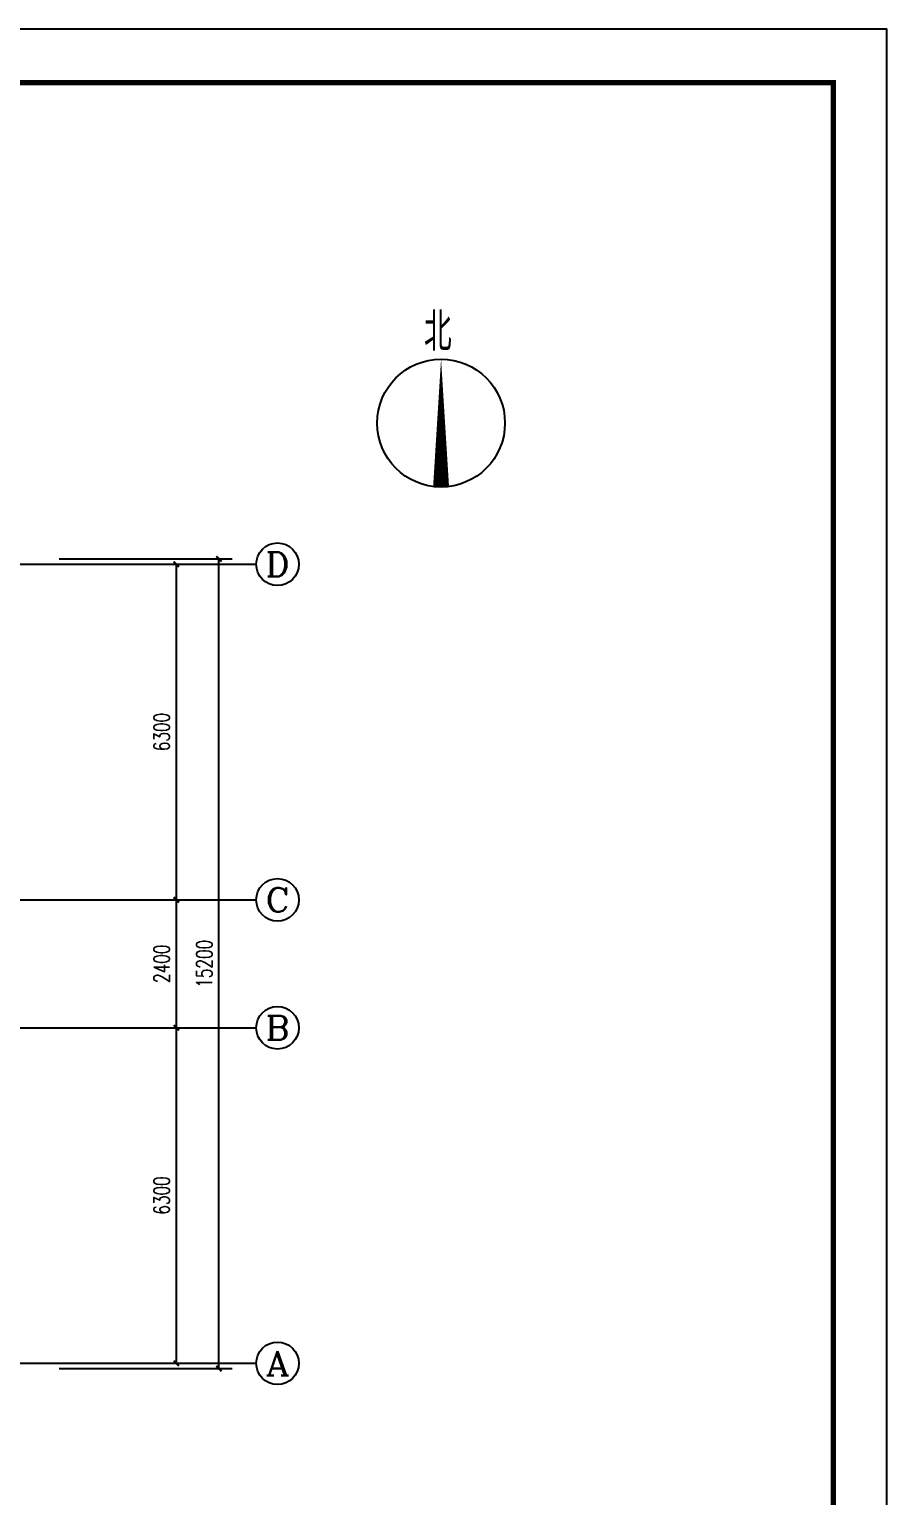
# Model space of a CAD drawing. Extents: x 5188914 to 7068445, y -542675 to 2032183.
# Drawn here: x 5237212 to 5253307, y -390925 to -363398 of the extents above; entities that cross this region are included whole.
import ezdxf
from ezdxf.enums import TextEntityAlignment as Align

# ---------------------------------------------------------------- set-up
doc = ezdxf.new("R2010")
doc.units = 0
doc.header["$LTSCALE"] = 1000
doc.header["$MEASUREMENT"] = 0
doc.linetypes.add('DOTE', pattern=[2.42, 2, -0.2, 0.02, -0.2])
doc.layers.get('0').update_dxf_attribs({"linetype": 'CONTINUOUS'})
doc.layers.get('Defpoints').update_dxf_attribs({"linetype": 'CONTINUOUS'})
for name, color, linetype in [('AXIS', 3, 'CONTINUOUS'), ('AXIS_TEXT', 7, 'CONTINUOUS'), ('DIM_SYMB', 3, 'CONTINUOUS'), ('DOTE', 252, 'CONTINUOUS'), ('PUB_TEXT', 7, 'CONTINUOUS'), ('PUB_TITLE', 4, 'CONTINUOUS')]:
    doc.layers.add(name, color=color, linetype=linetype)
doc.styles.add('_TCH_AXIS', font='COMPLEX', dxfattribs={"bigfont": 'GBCBIG'})
doc.styles.add('_TCH_DIM', font='SIMPLEX', dxfattribs={"bigfont": 'GBCBIG'})
doc.styles.add('_TCH_DIM_T3', font='SIMPLEX', dxfattribs={"width": 0.705882, "bigfont": 'GBCBIG'})
doc.styles.add('COMPLEX', font='COMPLEX')
doc.dimstyles.new('_TCH_ARCH&&100', dxfattribs={"dimtxt": 297.5, "dimasz": 100, "dimexe": 250, "dimexo": 300, "dimgap": 126.25, "dimtad": 1, "dimdec": 0, "dimzin": 0, "dimdsep": 46, "dimtxsty": '_TCH_DIM_T3', "dimblk": 'ARCHTICK', "dimcen": 0.09, "dimclrt": 7, "dimazin": 2, "dimtfac": 1, "dimtdec": 0, "dimtix": 1, "dimtmove": 2, "dimatfit": 3, "dimfxl": 0, "dimtolj": 1, "dimtzin": 0, "dimarcsym": 0})

# ---------------------------------------------------------------- blocks, each defined once
blk = doc.blocks.new('_ArchTick')
at = {"color": 0, "linetype": 'ByBlock', "const_width": 0.4}
blk.add_lwpolyline([(-0.5, -0.5), (0.5, 0.5)], dxfattribs=at)
blk = doc.blocks.new('*D253')
at = {"layer": 'AXIS', "color": 0, "lineweight": -2}
for p, q in [((5237772, -382140), (5240222, -382140)), ((5239972, -388440), (5239972, -382140)), ((5237772, -388440), (5240222, -388440))]:
    blk.add_line(p, q, dxfattribs=at)
at = {"layer": 'Defpoints', "color": 0}
for p in [(5237472, -382140), (5239972, -382140), (5237472, -388440)]:
    blk.add_point(p, dxfattribs=at)
at = {"layer": 'AXIS', "color": 0, "lineweight": -2, "xscale": 100, "yscale": 100, "zscale": 100}
for p, rotation in [((5239972, -382140), 90), ((5239972, -388440), 270)]:
    blk.add_blockref('_ArchTick', p, dxfattribs=dict(at, rotation=rotation))
at = {"layer": 'AXIS', "color": 7, "insert": (5239697, -385290), "char_height": 297.5, "attachment_point": 5, "rotation": 90, "style": '_TCH_DIM_T3'}
blk.add_mtext('\\A1;6300', dxfattribs=at)
blk = doc.blocks.new('*D254')
at = {"layer": 'AXIS', "color": 0, "lineweight": -2}
for p, q in [((5237772, -379740), (5240222, -379740)), ((5239972, -382140), (5239972, -379740)), ((5237772, -382140), (5240222, -382140))]:
    blk.add_line(p, q, dxfattribs=at)
at = {"layer": 'Defpoints', "color": 0}
for p in [(5237472, -379740), (5239972, -379740), (5237472, -382140)]:
    blk.add_point(p, dxfattribs=at)
at = {"layer": 'AXIS', "color": 0, "lineweight": -2, "xscale": 100, "yscale": 100, "zscale": 100}
for p, rotation in [((5239972, -379740), 90), ((5239972, -382140), 270)]:
    blk.add_blockref('_ArchTick', p, dxfattribs=dict(at, rotation=rotation))
at = {"layer": 'AXIS', "color": 7, "insert": (5239697, -380940), "char_height": 297.5, "attachment_point": 5, "rotation": 90, "style": '_TCH_DIM_T3'}
blk.add_mtext('\\A1;2400', dxfattribs=at)
blk = doc.blocks.new('*D255')
at = {"layer": 'AXIS', "color": 0, "lineweight": -2}
for p, q in [((5237772, -373440), (5240222, -373440)), ((5239972, -379740), (5239972, -373440)), ((5237772, -379740), (5240222, -379740))]:
    blk.add_line(p, q, dxfattribs=at)
at = {"layer": 'Defpoints', "color": 0}
for p in [(5237472, -373440), (5239972, -373440), (5237472, -379740)]:
    blk.add_point(p, dxfattribs=at)
at = {"layer": 'AXIS', "color": 0, "lineweight": -2, "xscale": 100, "yscale": 100, "zscale": 100}
for p, rotation in [((5239972, -373440), 90), ((5239972, -379740), 270)]:
    blk.add_blockref('_ArchTick', p, dxfattribs=dict(at, rotation=rotation))
at = {"layer": 'AXIS', "color": 7, "insert": (5239697, -376590), "char_height": 297.5, "attachment_point": 5, "rotation": 90, "style": '_TCH_DIM_T3'}
blk.add_mtext('\\A1;6300', dxfattribs=at)
blk = doc.blocks.new('*D256')
at = {"layer": 'AXIS', "color": 0, "lineweight": -2}
for p, q in [((5237772, -373340), (5241022, -373340)), ((5240772, -388540), (5240772, -373340)), ((5237772, -388540), (5241022, -388540))]:
    blk.add_line(p, q, dxfattribs=at)
at = {"layer": 'Defpoints', "color": 0}
for p in [(5237472, -373340), (5240772, -373340), (5237472, -388540)]:
    blk.add_point(p, dxfattribs=at)
at = {"layer": 'AXIS', "color": 0, "lineweight": -2, "xscale": 100, "yscale": 100, "zscale": 100}
for p, rotation in [((5240772, -373340), 90), ((5240772, -388540), 270)]:
    blk.add_blockref('_ArchTick', p, dxfattribs=dict(at, rotation=rotation))
at = {"layer": 'AXIS', "color": 7, "insert": (5240497, -380940), "char_height": 297.5, "attachment_point": 5, "rotation": 90, "style": '_TCH_DIM_T3'}
blk.add_mtext('\\A1;15200', dxfattribs=at)
blk = doc.blocks.new('_AXISO')
blk.add_circle((0, 0), 0.5)
at = {"layer": 'AXIS_TEXT', "style": 'COMPLEX', "width": 1.041667}
blk.add_attdef('A', text='', height=0.56, dxfattribs=at).set_placement((-0.25, -0.28), (0.25, -0.28), align=Align.FIT)

msp = doc.modelspace()

# ---------------------------------------------------------------- linework, layer by layer
at = {"layer": 'AXIS', "color": 0}
for p, q in [((5237472.1, -373440.4), (5241472.1, -373440.4)), ((5237472.1, -379740.4), (5241472.1, -379740.4)), ((5237472.1, -382140.4), (5241472.1, -382140.4)), ((5237472.1, -388440.4), (5241472.1, -388440.4))]:
    msp.add_line(p, q, dxfattribs=at)
at = {"layer": 'DIM_SYMB'}
msp.add_lwpolyline([(5244941.4, -371989.4, 300, 0, 0), (5244941.4, -369589.4, 0, 0, 0)], format="xyseb", dxfattribs=at)
msp.add_circle((5244941.4, -370789.4), 1200, dxfattribs=at)
at = {"layer": 'DOTE', "linetype": 'DOTE'}
for p, q in [((5209472.1, -373440.4), (5237472.1, -373440.4)), ((5209472.1, -379740.4), (5237472.1, -379740.4)), ((5209472.1, -382140.4), (5237472.1, -382140.4)), ((5209472.1, -388440.4), (5237472.1, -388440.4))]:
    msp.add_line(p, q, dxfattribs=at)
at = {"layer": 'PUB_TITLE', "color": 4}
msp.add_lwpolyline([(5193907.2, -405397.6), (5253307.2, -405397.6), (5253307.2, -363397.6), (5193907.2, -363397.6)], close=True, dxfattribs=at)
at = {"layer": 'PUB_TITLE', "color": 4, "const_width": 100}
msp.add_lwpolyline([(5196407.2, -404397.6), (5252307.2, -404397.6), (5252307.2, -364397.6), (5196407.2, -364397.6)], close=True, dxfattribs=at)

# ---------------------------------------------------------------- block references
at = {"layer": 'AXIS', "color": 0}
ref = msp.add_blockref('_AXISO', (5241872.1, -373440.4), dxfattribs=dict(at, xscale=800, yscale=800, zscale=800))
ref.add_attrib('A', 'D', dxfattribs={"layer": 'AXIS_TEXT', "color": 0, "height": 452.5, "style": '_TCH_AXIS', "width": 1.235294}).set_placement((5241645.8, -373666.7), (5242098.4, -373666.7), align=Align.FIT)
ref = msp.add_blockref('_AXISO', (5241872.1, -379740.4), dxfattribs=dict(at, xscale=800, yscale=800, zscale=800))
ref.add_attrib('A', 'C', dxfattribs={"layer": 'AXIS_TEXT', "color": 0, "height": 452.5, "style": '_TCH_AXIS', "width": 1.4}).set_placement((5241645.8, -379966.7), (5242098.4, -379966.7), align=Align.FIT)
ref = msp.add_blockref('_AXISO', (5241872.1, -382140.4), dxfattribs=dict(at, xscale=800, yscale=800, zscale=800))
ref.add_attrib('A', 'B', dxfattribs={"layer": 'AXIS_TEXT', "color": 0, "height": 452.5, "style": '_TCH_AXIS', "width": 1.235294}).set_placement((5241645.8, -382366.7), (5242098.4, -382366.7), align=Align.FIT)
ref = msp.add_blockref('_AXISO', (5241872.1, -388440.4), dxfattribs=dict(at, xscale=800, yscale=800, zscale=800))
ref.add_attrib('A', 'A', dxfattribs={"layer": 'AXIS_TEXT', "color": 0, "height": 452.5, "style": '_TCH_AXIS', "width": 1.166667}).set_placement((5241645.8, -388666.7), (5242098.4, -388666.7), align=Align.FIT)

# ---------------------------------------------------------------- texts
at = {"layer": 'PUB_TEXT', "style": '_TCH_DIM'}
msp.add_text('北', height=723.4, dxfattribs=at).set_placement((5244620.1, -369435.6))

# ---------------------------------------------------------------- dimensions: what is measured, and where the dimension line sits
at = {"layer": 'AXIS', "color": 0}
for p1, p2, distance, picture, middle in [((5237472.1, -388540.4), (5237472.1, -373340.4), -3300, '*D256', (5240497.1, -380940.4)), ((5237472.1, -379740.4), (5237472.1, -373440.4), -2500, '*D255', (5239697.1, -376590.4)), ((5237472.1, -382140.4), (5237472.1, -379740.4), -2500, '*D254', (5239697.1, -380940.4)), ((5237472.1, -388440.4), (5237472.1, -382140.4), -2500, '*D253', (5239697.1, -385290.4))]:
    dim = msp.add_aligned_dim(p1=p1, p2=p2, distance=distance, dimstyle='_TCH_ARCH&&100', dxfattribs=at)
    dim.commit()
    dim.dimension.update_dxf_attribs({"geometry": picture, "text_midpoint": middle})

doc.saveas('drawing.dxf')
